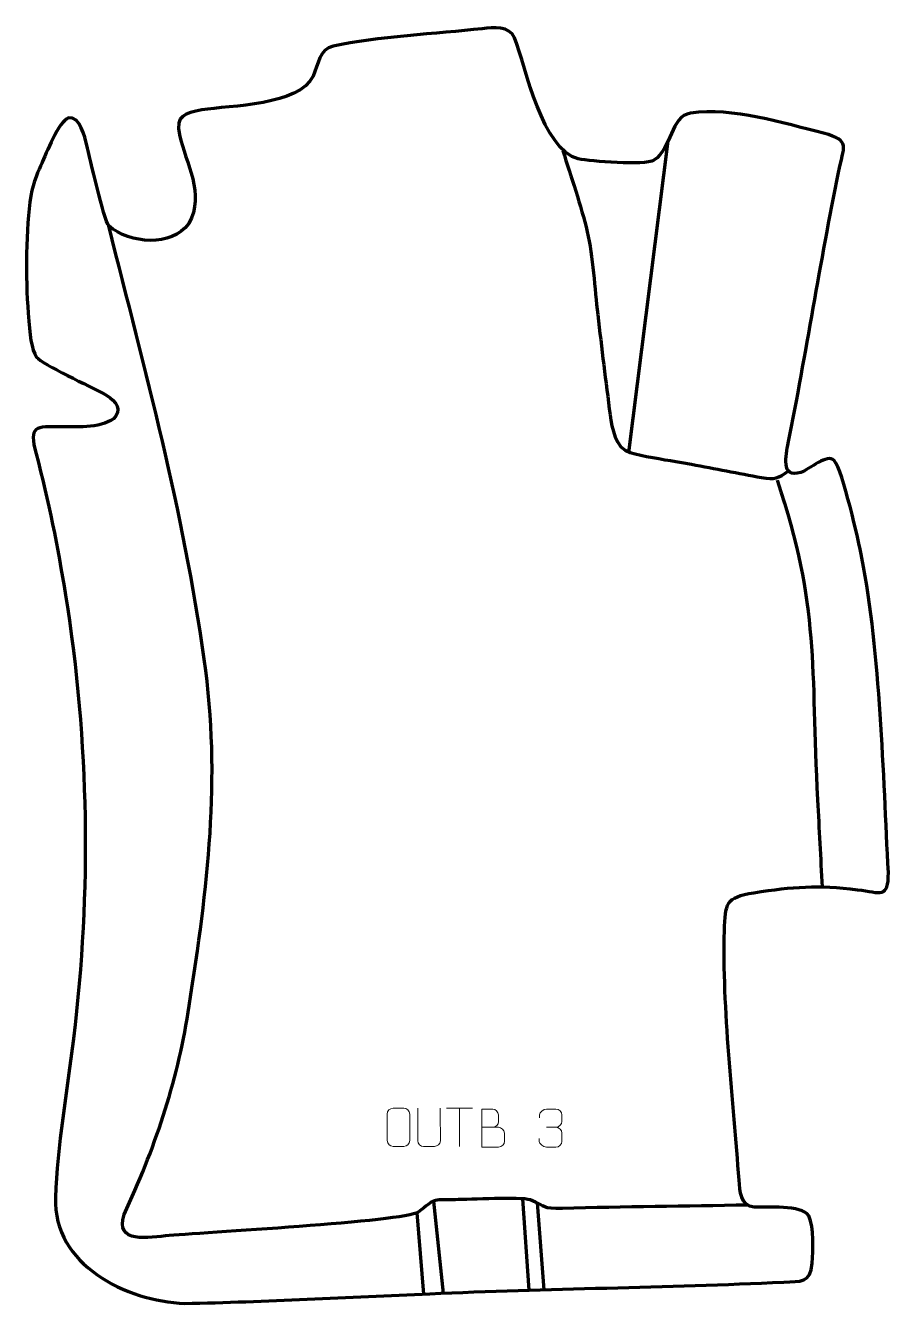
# Model space of a CAD drawing. Header units: millimetres. Extents: x -557 to 8, y 53 to 889.
import ezdxf

# ---------------------------------------------------------------- set-up
doc = ezdxf.new("R2010")
doc.units = ezdxf.units.MM
doc.header["$MEASUREMENT"] = 0
doc.layers.add('layer 2', color=7, linetype='Continuous')
doc.layers.add('layer 3', color=7, linetype='Continuous')

msp = doc.modelspace()

# ---------------------------------------------------------------- linework, layer by layer
at = {"layer": 'layer 2', "color": 142, "lineweight": 158}
for points in [[(-162.155, 609.5403), (-162.155, 609.5403), (-136.3584, 813.3963), (-136.3584, 813.3963)], [(-289.8516, 119.6957), (-289.8516, 119.6957), (-283.6818, 59.4627), (-283.6818, 59.4627)], [(-231.5867, 121.1721), (-231.5867, 121.1721), (-227.4398, 61.4343), (-227.4398, 61.4343)], [(-222.1096, 118.4762), (-222.1096, 118.4762), (-217.7861, 61.7119), (-217.7861, 61.7119)], [(-300.94, 111.9324), (-300.94, 111.9324), (-296.4952, 58.8957), (-296.4952, 58.8957)]]:
    msp.add_open_spline(points, degree=3, dxfattribs=at)
for points, knots in [([(-205.2159, 806.9857), (-200.0764, 790.0666), (-193.2707, 770.8697), (-189.339, 753.916), (-189.339, 753.916), (-185.6197, 737.8782), (-184.419, 716.6062), (-182.4381, 699.7474), (-182.4381, 699.7474), (-179.8626, 677.8282), (-177.2293, 655.9297), (-174.3003, 634.0542), (-174.3003, 634.0542), (-173.1403, 625.4673), (-170.9425, 612.1842), (-161.2327, 609.3914), (-161.2327, 609.3914), (-153.0018, 607.0239), (-139.9723, 605.1072), (-131.2399, 603.5596), (-131.2399, 603.5596), (-127.8328, 602.9558), (-124.4219, 602.3652), (-121.0185, 601.742), (-121.0185, 601.742), (-105.7555, 598.9074), (-90.3933, 595.849), (-75.1486, 593.0963), (-75.1486, 593.0963), (-66.749, 591.5797), (-64.2823, 592.4028), (-57.6405, 597.507)], [0, 0, 0, 0, 0.11111111, 0.11111111, 0.11111111, 0.11111111, 0.22222222, 0.22222222, 0.22222222, 0.22222222, 0.33333333, 0.33333333, 0.33333333, 0.33333333, 0.44444444, 0.44444444, 0.44444444, 0.44444444, 0.55555556, 0.55555556, 0.55555556, 0.55555556, 0.66666667, 0.66666667, 0.66666667, 0.66666667, 0.77777778, 0.77777778, 0.77777778, 0.77777778, 1, 1, 1, 1]), ([(-84.2986, 117.048), (-124.6442, 116.3498), (-165.2225, 115.9477), (-205.5342, 114.8962), (-205.5342, 114.8962), (-219.1187, 114.5418), (-215.5521, 116.0665), (-226.5705, 120.4399), (-226.5705, 120.4399), (-233.4492, 122.5633), (-265.6963, 120.6754), (-275.8579, 120.602), (-275.8579, 120.602), (-292.112, 120.4929), (-288.0205, 121.347), (-300.0268, 112.4224), (-300.0268, 112.4224), (-308.3911, 106.205), (-443.9002, 98.9255), (-465.2859, 96.8985), (-465.2859, 96.8985), (-480.0752, 95.3043), (-501.1253, 92.3731), (-490.7425, 114.7943), (-490.7425, 114.7943), (-471.1831, 157.0324), (-456.6714, 201.2557), (-449.8485, 247.541), (-449.8485, 247.541), (-437.7175, 324.9376), (-428.8895, 395.4851), (-439.9602, 474.2819), (-439.9602, 474.2819), (-453.7423, 571.7585), (-478.5181, 662.4889), (-502.4995, 757.7121)], [0, 0, 0, 0, 0.1, 0.1, 0.1, 0.1, 0.2, 0.2, 0.2, 0.2, 0.3, 0.3, 0.3, 0.3, 0.4, 0.4, 0.4, 0.4, 0.5, 0.5, 0.5, 0.5, 0.6, 0.6, 0.6, 0.6, 0.7, 0.7, 0.7, 0.7, 0.8, 0.8, 0.8, 0.8, 1, 1, 1, 1]), ([(-65.0526, 591.4162), (-36.928, 508.124), (-43.1619, 469.5563), (-38.5441, 382.1725), (-38.5441, 382.1725), (-37.5456, 363.1919), (-36.5471, 344.2112), (-35.5485, 325.2306)], [0, 0, 0, 0, 0.33333333, 0.33333333, 0.33333333, 0.33333333, 1, 1, 1, 1])]:
    msp.add_open_spline(points, degree=3, knots=knots, dxfattribs=at)
at = {"layer": 'layer 2', "color": 250, "lineweight": 9}
for points, knots in [([(-316.3628, 180.4266), (-314.0371, 180.4266), (-311.711, 180.4266), (-309.3849, 180.4266), (-309.3849, 180.4266), (-307.4383, 180.4622), (-305.4469, 178.9706), (-305.4202, 176.533), (-305.4202, 176.533), (-305.4206, 170.7861), (-305.4206, 165.0388), (-305.4202, 159.2911), (-305.4202, 159.2911), (-305.56, 156.9677), (-307.2372, 155.4881), (-309.3849, 155.4773), (-309.3849, 155.4773), (-311.7168, 155.4777), (-314.0487, 155.4777), (-316.3802, 155.4773), (-316.3802, 155.4773), (-318.3052, 155.3719), (-320.2773, 157.2564), (-320.2661, 159.2737), (-320.2661, 159.2737), (-320.2658, 165.0438), (-320.2658, 170.8135), (-320.2661, 176.5828), (-320.2661, 176.5828), (-320.2619, 178.7209), (-318.5152, 180.4401), (-316.3628, 180.4266)], [0, 0, 0, 0, 0.11111111, 0.11111111, 0.11111111, 0.11111111, 0.22222222, 0.22222222, 0.22222222, 0.22222222, 0.33333333, 0.33333333, 0.33333333, 0.33333333, 0.44444444, 0.44444444, 0.44444444, 0.44444444, 0.55555556, 0.55555556, 0.55555556, 0.55555556, 0.66666667, 0.66666667, 0.66666667, 0.66666667, 0.77777778, 0.77777778, 0.77777778, 0.77777778, 1, 1, 1, 1]), ([(-285.516, 180.4311), (-285.5164, 174.8916), (-285.4206, 164.6898), (-285.4202, 159.1494), (-285.4202, 159.1494), (-285.56, 156.9099), (-287.2372, 155.4837), (-289.3849, 155.4732), (-289.3849, 155.4732), (-291.7168, 155.4736), (-294.0487, 155.4736), (-296.3802, 155.4732), (-296.3802, 155.4732), (-298.3052, 155.3717), (-300.2773, 157.1882), (-300.2661, 159.1327), (-300.2661, 159.1327), (-300.2658, 164.6946), (-300.1704, 174.87), (-300.1708, 180.4311)], [0, 0, 0, 0, 0.16666667, 0.16666667, 0.16666667, 0.16666667, 0.33333333, 0.33333333, 0.33333333, 0.33333333, 0.5, 0.5, 0.5, 0.5, 0.66666667, 0.66666667, 0.66666667, 0.66666667, 1, 1, 1, 1]), ([(-258.2757, 167.9498), (-254.6371, 167.9502), (-251.05, 167.9502), (-247.4106, 167.9498), (-247.4106, 167.9498), (-245.4352, 167.9325), (-243.5116, 166.1964), (-243.5116, 164.1468), (-243.5116, 164.1468), (-243.512, 163.0182), (-243.512, 159.9688), (-243.5116, 158.8399), (-243.5116, 158.8399), (-243.494, 156.982), (-245.0361, 154.9681), (-247.3576, 154.985), (-247.3576, 154.985), (-250.9974, 154.9854), (-254.6368, 154.9854), (-258.2757, 154.985), (-258.2757, 154.985), (-258.2757, 163.3033), (-258.2757, 171.6211), (-258.2757, 179.9386), (-258.2757, 179.9386), (-255.902, 179.9386), (-253.5279, 179.9386), (-251.1537, 179.9386), (-251.1537, 179.9386), (-249.4729, 179.9562), (-247.3761, 178.0457), (-247.3584, 176.0833), (-247.3584, 176.0833), (-247.3588, 174.0172), (-247.3588, 173.8712), (-247.3584, 171.8047), (-247.3584, 171.8047), (-247.3411, 169.7386), (-249.1956, 167.9325), (-251.2056, 167.9498)], [0, 0, 0, 0, 0.09090909, 0.09090909, 0.09090909, 0.09090909, 0.18181818, 0.18181818, 0.18181818, 0.18181818, 0.27272727, 0.27272727, 0.27272727, 0.27272727, 0.36363636, 0.36363636, 0.36363636, 0.36363636, 0.45454545, 0.45454545, 0.45454545, 0.45454545, 0.54545455, 0.54545455, 0.54545455, 0.54545455, 0.63636364, 0.63636364, 0.63636364, 0.63636364, 0.72727273, 0.72727273, 0.72727273, 0.72727273, 0.81818182, 0.81818182, 0.81818182, 0.81818182, 1, 1, 1, 1]), ([(-220.6511, 174.1953), (-220.6511, 174.1953), (-220.6511, 176.0525), (-220.6511, 176.0525), (-220.6511, 176.0525), (-220.6654, 177.7944), (-218.0009, 179.9125), (-215.9418, 179.8898), (-215.9418, 179.8898), (-213.8777, 179.8898), (-211.8137, 179.8898), (-209.75, 179.8898), (-209.75, 179.8898), (-207.5555, 179.8986), (-205.9572, 178.0518), (-205.9128, 176.1397), (-205.9128, 176.1397), (-205.9132, 174.7046), (-205.9132, 173.2695), (-205.9128, 171.834), (-205.9128, 171.834), (-205.9614, 170.1805), (-207.564, 167.9505), (-209.7623, 167.9605), (-209.7623, 167.9605), (-207.5586, 167.9493), (-205.9506, 166.1461), (-205.8966, 164.0866), (-205.8966, 164.0866), (-205.897, 162.3019), (-205.897, 160.5172), (-205.8966, 158.7321), (-205.8966, 158.7321), (-205.8865, 156.6707), (-207.9414, 154.9076), (-209.7623, 154.9157), (-209.7623, 154.9157), (-211.8276, 154.916), (-213.8928, 154.916), (-215.9584, 154.9157), (-215.9584, 154.9157), (-218.127, 154.9272), (-220.658, 157.3274), (-220.6766, 158.7892), (-220.6766, 158.7892), (-220.6766, 158.7892), (-220.6766, 160.6978), (-220.6766, 160.6978)], [0, 0, 0, 0, 0.07692308, 0.07692308, 0.07692308, 0.07692308, 0.15384615, 0.15384615, 0.15384615, 0.15384615, 0.23076923, 0.23076923, 0.23076923, 0.23076923, 0.30769231, 0.30769231, 0.30769231, 0.30769231, 0.38461538, 0.38461538, 0.38461538, 0.38461538, 0.46153846, 0.46153846, 0.46153846, 0.46153846, 0.53846154, 0.53846154, 0.53846154, 0.53846154, 0.61538462, 0.61538462, 0.61538462, 0.61538462, 0.69230769, 0.69230769, 0.69230769, 0.69230769, 0.76923077, 0.76923077, 0.76923077, 0.76923077, 0.84615385, 0.84615385, 0.84615385, 0.84615385, 1, 1, 1, 1])]:
    msp.add_open_spline(points, degree=3, knots=knots, dxfattribs=at)
for points in [[(-281.3368, 180.4034), (-281.3368, 180.4034), (-264.3496, 180.4034), (-264.3496, 180.4034)], [(-272.843, 155.4734), (-272.843, 155.4734), (-272.843, 180.4269), (-272.843, 180.4269)], [(-215.9414, 167.9501), (-215.9414, 167.9501), (-209.745, 167.9501), (-209.745, 167.9501)]]:
    msp.add_open_spline(points, degree=3, dxfattribs=at)
at = {"layer": 'layer 3', "color": 242, "lineweight": 158}
msp.add_open_spline([(-452.8155, 52.7242), (-491.0739, 54.2932), (-538.8098, 77.7542), (-537.4575, 121.9352), (-537.4575, 121.9352), (-536.1997, 155.7692), (-529.8278, 192.0119), (-525.6553, 225.8806), (-525.6553, 225.8806), (-513.7936, 322.5528), (-515.481, 419.8625), (-530.753, 516.1012), (-530.753, 516.1012), (-535.9797, 547.8259), (-541.8429, 577.5688), (-550.0453, 608.6934), (-550.0453, 608.6934), (-554.8904, 627.078), (-550.9946, 626.425), (-532.8422, 626.357), (-532.8422, 626.357), (-522.8388, 626.3196), (-505.3394, 625.1564), (-498.0031, 632.966), (-498.0031, 632.966), (-493.3188, 639.8968), (-500.3488, 644.7014), (-505.9339, 648.005), (-505.9339, 648.005), (-513.589, 652.2996), (-546.4063, 667.3252), (-549.7369, 671.9214), (-549.7369, 671.9214), (-553.2343, 676.7476), (-554.2109, 686.4432), (-555.2572, 700.6234), (-555.2572, 700.6234), (-556.97, 723.8345), (-556.8707, 756.1743), (-553.4977, 777.4332), (-553.4977, 777.4332), (-552.0189, 786.7534), (-548.2002, 794.1612), (-546.3761, 798.4859), (-546.3761, 798.4859), (-543.7705, 804.663), (-535.0799, 826.5111), (-528.822, 828.3472), (-528.822, 828.3472), (-521.2138, 829.6063), (-518.1994, 815.9648), (-516.8526, 810.6102), (-516.8526, 810.6102), (-514.7336, 801.9913), (-505.8296, 762.2824), (-502.4995, 757.7121), (-502.4995, 757.7121), (-488.5831, 746.1653), (-461.4054, 743.5581), (-450.1321, 759.3106), (-450.1321, 759.3106), (-439.326, 778.6723), (-452.0904, 798.4764), (-456.1559, 817.2441), (-456.1559, 817.2441), (-458.9332, 830.0648), (-452.7715, 831.4521), (-441.5715, 833.6302), (-441.5715, 833.6302), (-422.9909, 836.5553), (-377.6457, 836.457), (-368.789, 855.774), (-368.789, 855.774), (-365.2936, 863.3976), (-364.8409, 873.2319), (-355.5693, 875.2826), (-355.5693, 875.2826), (-327.0706, 881.5857), (-287.7063, 883.4761), (-258.0091, 886.7749), (-258.0091, 886.7749), (-250.6312, 887.5944), (-240.3494, 888.825), (-236.8133, 880.7932), (-236.8133, 880.7932), (-229.3365, 860.6735), (-218.7292, 807.8703), (-195.203, 801.5377), (-195.203, 801.5377), (-186.9064, 799.9499), (-151.8539, 797.0763), (-145.6352, 800.7033), (-145.6352, 800.7033), (-133.9101, 808.647), (-134.8347, 829.3319), (-121.6592, 831.5608), (-121.6592, 831.5608), (-93.868, 835.4861), (-61.6608, 825.0178), (-34.5622, 818.4423), (-34.5622, 818.4423), (-16.4293, 813.2814), (-21.328, 809.9707), (-24.8756, 792.6988), (-24.8756, 792.6988), (-36.7766, 733.7788), (-45.9591, 674.3585), (-57.7133, 615.5067), (-57.7133, 615.5067), (-59.2299, 608.2608), (-62.8771, 592.1704), (-49.513, 596.4349), (-49.513, 596.4349), (-43.7769, 598.2653), (-31.9501, 609.2326), (-27.5874, 604.2119), (-27.5874, 604.2119), (-22.0008, 597.783), (-11.6909, 551.6802), (-9.4929, 540.5619), (-9.4929, 540.5619), (2.7848, 477.614), (4.3811, 399.1691), (7.8222, 334.5843), (7.8222, 334.5843), (7.8685, 317.5078), (3.0132, 321.4675), (-12.3244, 323.4076), (-12.3244, 323.4076), (-38.9913, 326.6514), (-53.9382, 325.4973), (-80.3391, 321.4127), (-80.3391, 321.4127), (-98.8202, 318.5533), (-98.8334, 314.4723), (-99.534, 296.4328), (-99.534, 296.4328), (-100.9605, 247.637), (-93.5771, 183.4258), (-89.919, 133.4456), (-89.919, 133.4456), (-89.4085, 126.3506), (-89.0437, 116.4851), (-80.098, 115.7313), (-80.098, 115.7313), (-71.9026, 115.3278), (-49.0774, 117.3823), (-44.326, 110.0809), (-44.326, 110.0809), (-40.5754, 102.2287), (-41.4933, 87.7485), (-42.1604, 78.9738), (-42.1604, 78.9738), (-43.1514, 65.9383), (-49.4487, 67.2246), (-60.709, 66.6872), (-60.709, 66.6872), (-137.8398, 63.0061), (-215.2205, 62.5689), (-292.4221, 59.0805), (-292.4221, 59.0805), (-345.8867, 56.6648), (-399.2994, 53.8422), (-452.8155, 52.7242)], degree=3, knots=[0, 0, 0, 0, 0.02380952, 0.02380952, 0.02380952, 0.02380952, 0.04761905, 0.04761905, 0.04761905, 0.04761905, 0.07142857, 0.07142857, 0.07142857, 0.07142857, 0.0952381, 0.0952381, 0.0952381, 0.0952381, 0.11904762, 0.11904762, 0.11904762, 0.11904762, 0.14285714, 0.14285714, 0.14285714, 0.14285714, 0.16666667, 0.16666667, 0.16666667, 0.16666667, 0.19047619, 0.19047619, 0.19047619, 0.19047619, 0.21428571, 0.21428571, 0.21428571, 0.21428571, 0.23809524, 0.23809524, 0.23809524, 0.23809524, 0.26190476, 0.26190476, 0.26190476, 0.26190476, 0.28571429, 0.28571429, 0.28571429, 0.28571429, 0.30952381, 0.30952381, 0.30952381, 0.30952381, 0.33333333, 0.33333333, 0.33333333, 0.33333333, 0.35714286, 0.35714286, 0.35714286, 0.35714286, 0.38095238, 0.38095238, 0.38095238, 0.38095238, 0.4047619, 0.4047619, 0.4047619, 0.4047619, 0.42857143, 0.42857143, 0.42857143, 0.42857143, 0.45238095, 0.45238095, 0.45238095, 0.45238095, 0.47619048, 0.47619048, 0.47619048, 0.47619048, 0.5, 0.5, 0.5, 0.5, 0.52380952, 0.52380952, 0.52380952, 0.52380952, 0.54761905, 0.54761905, 0.54761905, 0.54761905, 0.57142857, 0.57142857, 0.57142857, 0.57142857, 0.5952381, 0.5952381, 0.5952381, 0.5952381, 0.61904762, 0.61904762, 0.61904762, 0.61904762, 0.64285714, 0.64285714, 0.64285714, 0.64285714, 0.66666667, 0.66666667, 0.66666667, 0.66666667, 0.69047619, 0.69047619, 0.69047619, 0.69047619, 0.71428571, 0.71428571, 0.71428571, 0.71428571, 0.73809524, 0.73809524, 0.73809524, 0.73809524, 0.76190476, 0.76190476, 0.76190476, 0.76190476, 0.78571429, 0.78571429, 0.78571429, 0.78571429, 0.80952381, 0.80952381, 0.80952381, 0.80952381, 0.83333333, 0.83333333, 0.83333333, 0.83333333, 0.85714286, 0.85714286, 0.85714286, 0.85714286, 0.88095238, 0.88095238, 0.88095238, 0.88095238, 0.9047619, 0.9047619, 0.9047619, 0.9047619, 0.92857143, 0.92857143, 0.92857143, 0.92857143, 0.95238095, 0.95238095, 0.95238095, 0.95238095, 1, 1, 1, 1], dxfattribs=at)

doc.saveas('drawing.dxf')
